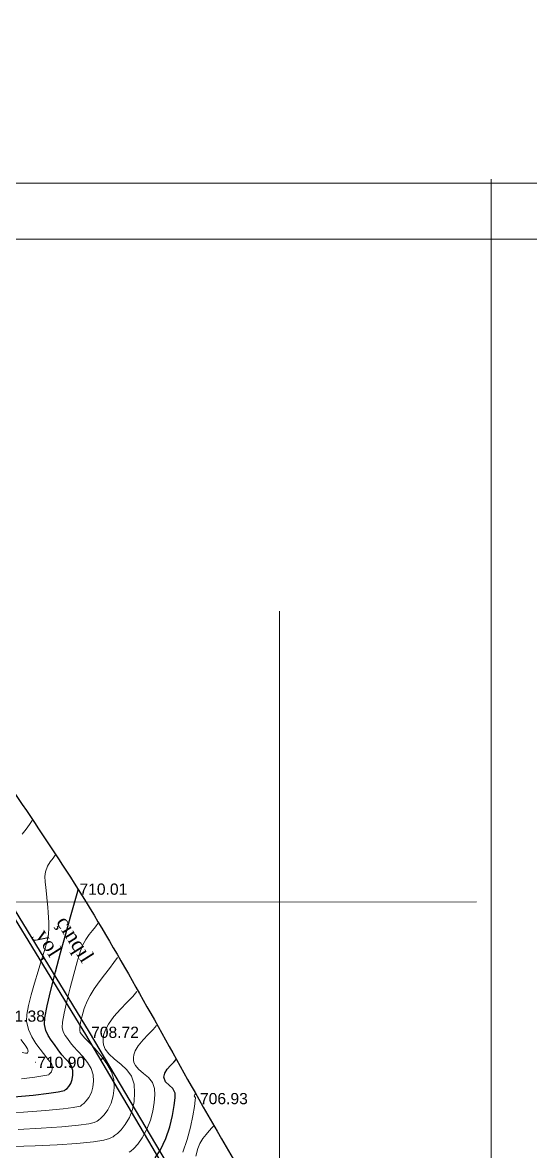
# Model space of a CAD drawing. Header units: feet. Extents: x 3381 to 1374491, y 675186 to 8751562.
# Drawn here: x 688411.4 to 688456.8, y 4376249.5 to 4376350.2 of the extents above; entities that cross this region are included whole.
import ezdxf

# ---------------------------------------------------------------- set-up
doc = ezdxf.new("R2010")
doc.units = ezdxf.units.FT
doc.header["$MEASUREMENT"] = 0
doc.header["$PDMODE"] = 34
doc.header["$PDSIZE"] = 0.01
doc.layers.get('0').update_dxf_attribs({"linetype": 'CONTINUOUS'})
for name, color, linetype in [('0_Point_Height', 2, 'CONTINUOUS'), ('0_Point_Point', 7, 'CONTINUOUS'), ('Yazilar', 7, 'CONTINUOUS')]:
    doc.layers.add(name, color=color, linetype=linetype)
for name, color, linetype, lineweight in [('ANA HORIZONTAL', 24, 'CONTINUOUS', 30), ('HORIZANTAL', 24, 'CONTINUOUS', 13), ('km setka', 170, 'CONTINUOUS', 15), ('rabit xt', 7, 'CONTINUOUS', 13)]:
    doc.layers.add(name, color=color, linetype=linetype, lineweight=lineweight)
doc.styles.get("Standard").update_dxf_attribs({"font": 'arial.ttf', "height": 2.5})

msp = doc.modelspace()

# ---------------------------------------------------------------- linework, layer by layer
at = {"linetype": 'Continuous'}
for p, q in [((688413.359, 4376266.728, 711.378), (688413.025, 4376266.507, 711.378)), ((688418.748, 4376257.864), (688418.414, 4376257.643))]:
    msp.add_line(p, q, dxfattribs=at)
at = {"color": 51, "lineweight": 13, "true_color": 0xf8f6b0}
msp.add_lwpolyline([(688453.292, 4376336.236), (688453.292, 4376044.325)], dxfattribs=at)
at = {"linetype": 'Continuous', "elevation": 697.485}
for points in [[(688456.426, 4376198.1), (688447.789, 4376208.533), (688438.905, 4376222.941), (688427.094, 4376242.97), (688417.074, 4376259.909), (688405.947, 4376278.044), (688393.601, 4376298.592)], [(688456.706, 4376198.389), (688448.115, 4376208.766), (688439.247, 4376223.147), (688427.438, 4376243.173), (688417.416, 4376260.115), (688406.289, 4376278.251), (688393.944, 4376298.798)]]:
    msp.add_lwpolyline(points, dxfattribs=at)
at = {"color": 51, "lineweight": 13, "true_color": 0xf8f6b0}
msp.add_circle((688448.805, 4376201.629), 699.09, dxfattribs=at)
at = {"linetype": 'Continuous'}
msp.add_open_spline([(688384.942, 4376325.598), (688386.763, 4376322.128), (688393.069, 4376310.11), (688402.966, 4376292.128), (688416.961, 4376272.864), (688427.732, 4376252.666), (688438.695, 4376234.78), (688447.823, 4376217.377), (688461.238, 4376198.856), (688477.838, 4376184.567), (688489.373, 4376169.73), (688497.303, 4376159.248), (688508.621, 4376147.329), (688516.87, 4376136.637), (688521.314, 4376130.877)], degree=3, knots=[0, 0, 0, 0, 11.7595104, 40.7232097, 61.4623304, 83.0549787, 109.2907167, 124.3927439, 141.9627176, 177.5330077, 189.5588214, 198.2764878, 216.9554477, 238.7688662, 238.7688662, 238.7688662, 238.7688662], dxfattribs=at)
at = {"layer": '0_Point_Point'}
for p in [(688416.375, 4376272.891, 710.009), (688417.416, 4376260.115, 708.721), (688412.606, 4376257.435, 710.904), (688427.143, 4376254.196, 706.928)]:
    msp.add_point(p, dxfattribs=at)
at = {"layer": 'ANA HORIZONTAL', "color": 16, "lineweight": 30, "elevation": 710}
msp.add_lwpolyline([(688410.662, 4376254.325), (688412.382, 4376254.497), (688413.785, 4376254.663), (688414.606, 4376254.783), (688415.011, 4376254.864), (688415.167, 4376254.911), (688415.209, 4376254.933), (688415.276, 4376254.984), (688415.401, 4376255.091), (688415.562, 4376255.266), (688415.731, 4376255.523), (688415.869, 4376255.879), (688415.928, 4376256.273), (688415.911, 4376256.699), (688415.792, 4376257.091), (688415.564, 4376257.421), (688415.264, 4376257.739), (688414.93, 4376258.096), (688414.598, 4376258.545), (688414.28, 4376259.006), (688413.976, 4376259.406), (688413.709, 4376259.802), (688413.501, 4376260.25), (688413.373, 4376260.81), (688413.425, 4376261.403), (688413.635, 4376262.463), (688413.964, 4376263.866), (688414.375, 4376265.487), (688414.828, 4376267.202), (688415.285, 4376268.884), (688415.707, 4376270.411), (688416.056, 4376271.655), (688416.294, 4376272.494), (688416.382, 4376272.802), (688416.407, 4376272.837)], dxfattribs=at)
at = {"layer": 'ANA HORIZONTAL', "color": 32, "lineweight": 30, "elevation": 707.5}
msp.add_lwpolyline([(688423.278, 4376248.889), (688423.748, 4376249.62), (688424.22, 4376250.629), (688424.574, 4376251.674), (688424.823, 4376252.676), (688424.978, 4376253.559), (688425.051, 4376254.247), (688425.052, 4376254.662), (688424.86, 4376255.08), (688424.517, 4376255.389), (688424.188, 4376255.69), (688424.04, 4376256.084), (688424.13, 4376256.459), (688424.357, 4376256.814), (688424.649, 4376257.141), (688424.935, 4376257.428), (688425.144, 4376257.667)], dxfattribs=at)
at = {"layer": 'HORIZANTAL', "color": 32, "linetype": 'Continuous', "lineweight": 13}
for points, elevation in [([(688411.39, 4376277.789), (688411.737, 4376278.244), (688412.052, 4376278.643), (688412.296, 4376278.996)], 711), ([(688411.34, 4376255.961), (688412.519, 4376256.098), (688413.242, 4376256.2), (688413.603, 4376256.266), (688413.737, 4376256.302), (688413.769, 4376256.317), (688413.819, 4376256.355), (688413.905, 4376256.439), (688414.003, 4376256.581), (688414.077, 4376256.797), (688414.083, 4376257.106), (688414.008, 4376257.32), (688413.864, 4376257.499), (688413.683, 4376257.688), (688413.496, 4376257.931), (688413.301, 4376258.195), (688412.99, 4376258.59), (688412.625, 4376259.098), (688412.264, 4376259.696), (688411.966, 4376260.364), (688411.793, 4376261.082), (688411.806, 4376261.692), (688411.948, 4376262.503), (688412.184, 4376263.455), (688412.482, 4376264.49), (688412.808, 4376265.547), (688413.13, 4376266.569), (688413.414, 4376267.496), (688413.627, 4376268.268), (688413.736, 4376268.827), (688413.78, 4376269.416), (688413.783, 4376269.912), (688413.758, 4376270.356), (688413.716, 4376270.791), (688413.671, 4376271.256), (688413.634, 4376271.793), (688413.58, 4376272.449), (688413.504, 4376273.024), (688413.44, 4376273.534), (688413.419, 4376273.998), (688413.474, 4376274.433), (688413.657, 4376274.918), (688413.905, 4376275.318), (688414.158, 4376275.645), (688414.354, 4376275.916)], 710.5), ([(688409.278, 4376252.851), (688411.519, 4376252.986), (688413.473, 4376253.126), (688415.044, 4376253.267), (688415.96, 4376253.38), (688416.415, 4376253.465), (688416.596, 4376253.521), (688416.648, 4376253.549), (688416.736, 4376253.614), (688416.9, 4376253.752), (688417.119, 4376253.973), (688417.36, 4376254.294), (688417.582, 4376254.735), (688417.717, 4376255.217), (688417.769, 4376255.736), (688417.739, 4376256.291), (688417.566, 4376256.86), (688417.231, 4376257.412), (688416.806, 4376257.932), (688416.361, 4376258.407), (688415.969, 4376258.821), (688415.7, 4376259.159), (688415.44, 4376259.533), (688415.219, 4376259.828), (688415.053, 4376260.134), (688414.954, 4376260.539), (688414.991, 4376260.998), (688415.145, 4376261.818), (688415.384, 4376262.882), (688415.678, 4376264.076), (688415.995, 4376265.284), (688416.306, 4376266.391), (688416.58, 4376267.282), (688416.787, 4376267.842), (688417.066, 4376268.369), (688417.367, 4376268.817), (688417.666, 4376269.198), (688417.937, 4376269.523), (688418.154, 4376269.803)], 709.5), ([(688411.029, 4376251.431), (688413.1, 4376251.539), (688414.934, 4376251.664), (688416.437, 4376251.808), (688417.341, 4376251.939), (688417.814, 4376252.047), (688418.019, 4376252.124), (688418.088, 4376252.164), (688418.207, 4376252.254), (688418.429, 4376252.441), (688418.726, 4376252.74), (688419.053, 4376253.175), (688419.353, 4376253.773), (688419.537, 4376254.426), (688419.607, 4376255.131), (688419.568, 4376255.884), (688419.362, 4376256.576), (688418.961, 4376257.296), (688418.442, 4376257.999), (688417.887, 4376258.641), (688417.375, 4376259.18), (688416.986, 4376259.572), (688416.801, 4376259.773), (688416.68, 4376259.943), (688416.587, 4376260.083), (688416.534, 4376260.267), (688416.545, 4376260.525), (688416.612, 4376260.979), (688416.74, 4376261.565), (688416.932, 4376262.221), (688417.191, 4376262.883), (688417.463, 4376263.39), (688417.836, 4376263.971), (688418.273, 4376264.59), (688418.736, 4376265.214), (688419.186, 4376265.808), (688419.588, 4376266.338), (688419.902, 4376266.769)], 709), ([(688410.529, 4376249.907), (688412.568, 4376249.969), (688414.517, 4376250.056), (688416.28, 4376250.175), (688417.766, 4376250.33), (688418.691, 4376250.486), (688419.199, 4376250.624), (688419.439, 4376250.726), (688419.527, 4376250.78), (688419.656, 4376250.877), (688419.9, 4376251.079), (688420.231, 4376251.404), (688420.608, 4376251.872), (688420.977, 4376252.51), (688421.237, 4376253.198), (688421.391, 4376253.928), (688421.443, 4376254.69), (688421.396, 4376255.477), (688421.172, 4376256.187), (688420.748, 4376256.759), (688420.21, 4376257.247), (688419.642, 4376257.701), (688419.131, 4376258.174), (688418.819, 4376258.601), (688418.67, 4376258.968), (688418.622, 4376259.24), (688418.615, 4376259.386), (688418.62, 4376259.535), (688418.663, 4376259.831), (688418.8, 4376260.269), (688419.095, 4376260.84), (688419.594, 4376261.524), (688420.17, 4376262.166), (688420.752, 4376262.755), (688421.269, 4376263.281), (688421.649, 4376263.735)], 708.5), ([(688420.966, 4376249.396), (688421.103, 4376249.5), (688421.362, 4376249.726), (688421.715, 4376250.105), (688422.123, 4376250.671), (688422.536, 4376251.447), (688422.848, 4376252.261), (688423.065, 4376253.072), (688423.196, 4376253.837), (688423.247, 4376254.517), (688423.224, 4376255.069), (688423.031, 4376255.624), (688422.666, 4376256.06), (688422.221, 4376256.432), (688421.788, 4376256.798), (688421.512, 4376257.123), (688421.378, 4376257.406), (688421.334, 4376257.619), (688421.328, 4376257.735), (688421.332, 4376257.853), (688421.372, 4376258.089), (688421.497, 4376258.436), (688421.759, 4376258.885), (688422.188, 4376259.416), (688422.655, 4376259.903), (688423.083, 4376260.335), (688423.397, 4376260.701)], 708), ([(688411.394, 4376258.295), (688411.7, 4376258.226), (688411.835, 4376258.241), (688411.879, 4376258.27), (688411.913, 4376258.315), (688411.939, 4376258.422), (688411.883, 4376258.618), (688411.672, 4376258.944), (688411.269, 4376259.442)], 711), ([(688425.732, 4376249.388), (688426.13, 4376250.526), (688426.431, 4376251.64), (688426.645, 4376252.65), (688426.785, 4376253.476), (688426.859, 4376254.037), (688426.88, 4376254.255), (688426.814, 4376254.346), (688426.753, 4376254.434), (688426.814, 4376254.541), (688426.892, 4376254.633)], 707), ([(688426.921, 4376249.051), (688427.076, 4376249.721), (688427.251, 4376250.184), (688427.531, 4376250.617), (688427.817, 4376250.985), (688428.091, 4376251.296), (688428.336, 4376251.562), (688428.535, 4376251.791)], 706.5)]:
    msp.add_lwpolyline(points, dxfattribs=dict(at, elevation=elevation))
at = {"layer": 'km setka', "flags": 128}
for points in [[(688434.389, 4376297.7), (688434.389, 4376039.881)], [(688299.404, 4376271.686), (688451.99, 4376271.748)]]:
    msp.add_lwpolyline(points, dxfattribs=at)
at = {"layer": 'rabit xt', "color": 7, "lineweight": 20, "ltscale": 0.3, "elevation": 716.5}
msp.add_lwpolyline([(688243.147, 4376335.878), (688663.147, 4376335.878), (688663.147, 4376038.878)], dxfattribs=at)
msp.add_lwpolyline([(688263.147, 4376330.878), (688658.147, 4376330.878), (688658.147, 4376043.878), (688263.147, 4376043.878)], close=True, dxfattribs=at)

# ---------------------------------------------------------------- texts
at = {"layer": '0_Point_Height', "color": 0}
for s, p in [('710.01', (688416.511, 4376272.377, 710.009)), ('711.38', (688409.153, 4376261.045, 711.378)), ('708.72', (688417.552, 4376259.601, 708.721)), ('710.90', (688412.742, 4376256.921, 710.904)), ('706.93', (688427.279, 4376253.682, 706.928))]:
    msp.add_text(s, height=1, dxfattribs=at).set_placement(p)
at = {"layer": 'Yazilar', "insert": (688415.476, 4376270.651), "char_height": 1.3, "width": 0.10588, "attachment_point": 1, "rotation": 302.4345}
msp.add_mtext('{\\fTimes New Roman|b0|i0|c238|p18;çınqıl yol}', dxfattribs=at)

doc.saveas('drawing.dxf')
